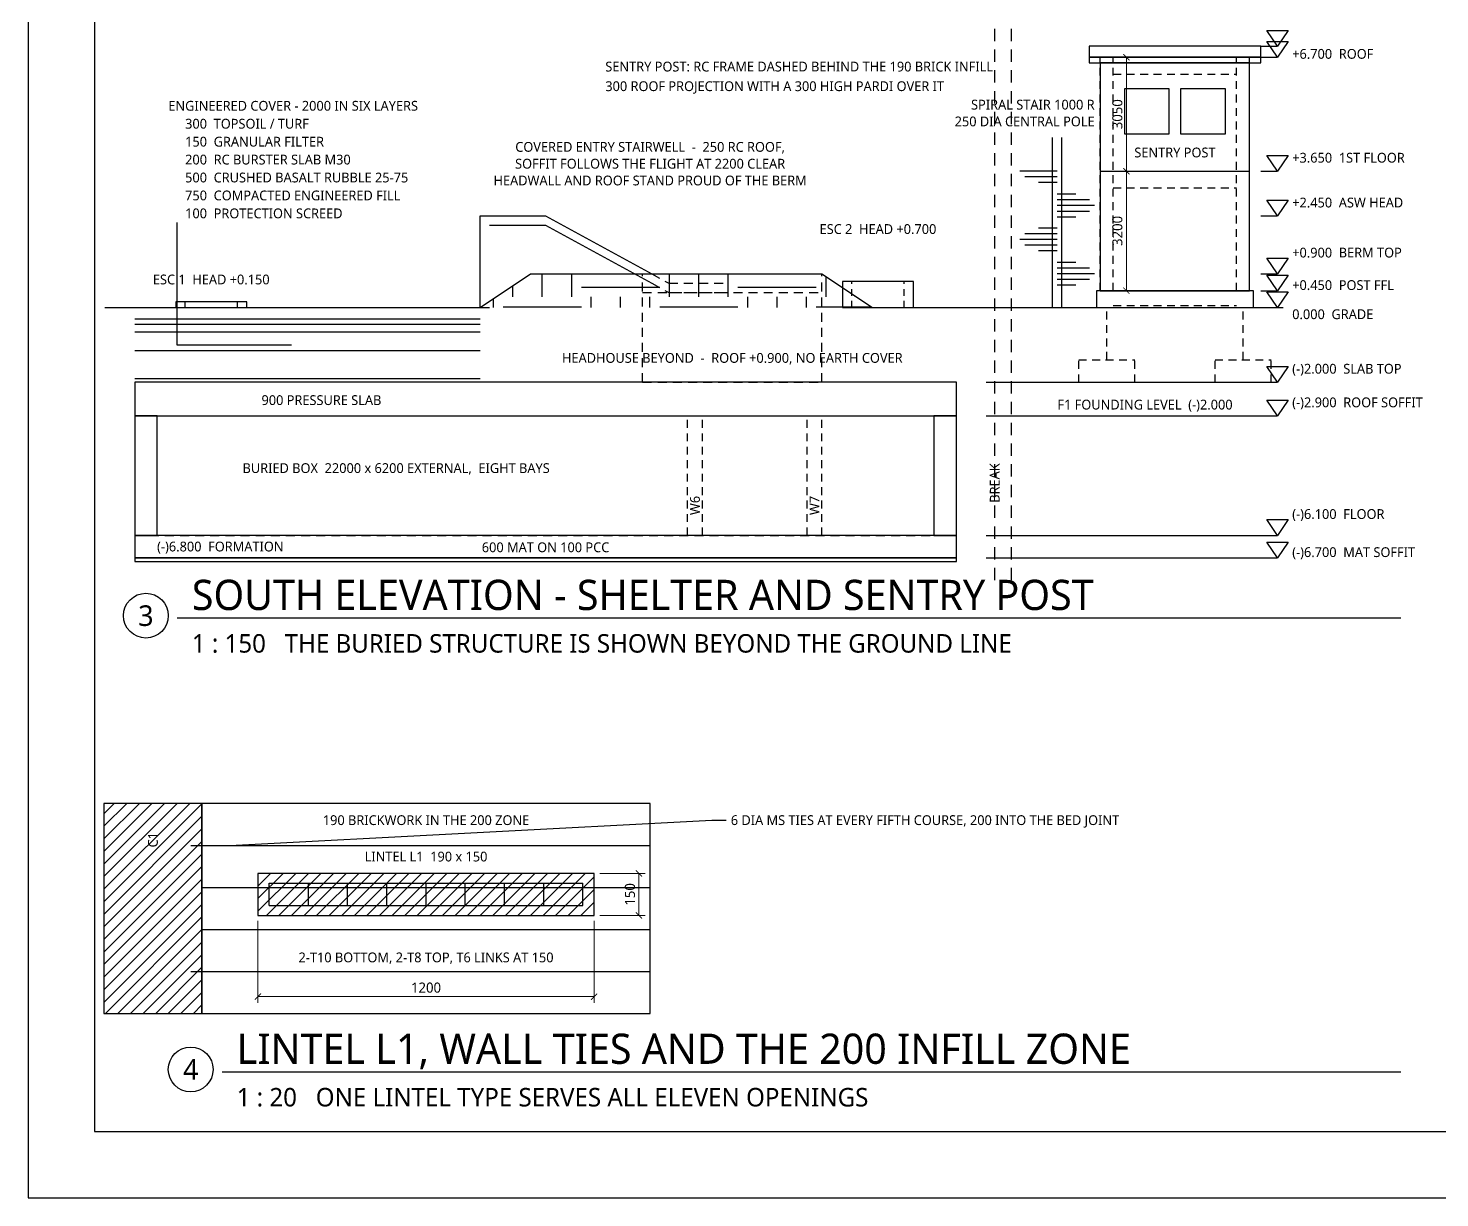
# Model space of a CAD drawing. Header units: millimetres. Extents: x 27 to 567, y 19 to 401.
# Drawn here: x 27 to 278.9, y 19.1 to 227.8 of the extents above; entities that cross this region are included whole.
import ezdxf
from ezdxf.enums import TextEntityAlignment as Align

# ---------------------------------------------------------------- set-up
doc = ezdxf.new("R2010")
doc.units = ezdxf.units.MM
for name, color, linetype in [('A-COVER', 8, 'Continuous'), ('A-EQUIP', 5, 'Continuous'), ('A-OPEN', 1, 'Continuous'), ('A-OVER', 8, 'Continuous'), ('A-WALL', 7, 'Continuous'), ('A-WALL-IN', 7, 'Continuous'), ('S-CALLOUT', 7, 'Continuous'), ('S-CENTER', 7, 'Continuous'), ('S-DIM', 7, 'Continuous'), ('S-HATCH', 8, 'Continuous'), ('S-LEVEL', 7, 'Continuous'), ('S-NOTE', 7, 'Continuous'), ('S-TEXT', 7, 'Continuous'), ('S-TITLE', 7, 'Continuous')]:
    doc.layers.add(name, color=color, linetype=linetype)
doc.styles.add('OpenSans', font='OpenSans-Regular.ttf')
doc.dimstyles.new('A2-DIM-S', dxfattribs={"dimtxt": 1.8, "dimasz": 1.1, "dimexe": 1.1, "dimexo": 1, "dimgap": 0.7, "dimtad": 1, "dimdec": 0, "dimtxsty": 'OpenSans', "dimblk": 'ARCHTICK', "dimcen": 2.5, "dimclrd": 7, "dimclre": 7, "dimclrt": 7, "dimazin": 3, "dimtfac": 1, "dimtmove": 0, "dimatfit": 3, "dimlwd": 13, "dimlwe": 13})

# ---------------------------------------------------------------- blocks, each defined once
blk = doc.blocks.new('A2-LEVEL')
at = {"layer": 'S-LEVEL'}
blk.add_lwpolyline([(0, 0), (-1.9, 2.8), (1.9, 2.8)], close=True, dxfattribs=at)
blk = doc.blocks.new('_ARCHTICK')
at = {"color": 0, "linetype": 'BYBLOCK', "const_width": 0.15}
blk.add_lwpolyline([(-0.5, -0.5), (0.5, 0.5)], dxfattribs=at)

msp = doc.modelspace()

# ---------------------------------------------------------------- hatches: boundary and pattern name
at = {"layer": 'A-COVER'}
h = msp.add_hatch(dxfattribs=at)
h.set_pattern_fill('EARTH', scale=2.2)
h.paths.add_polyline_path([(107.6667, 178), (116.6667, 178), (116.6667, 184), (107.6667, 178)])
h = msp.add_hatch(dxfattribs=at)
h.set_pattern_fill('EARTH', scale=2.2)
h.paths.add_polyline_path([(116.6667, 178), (168.6667, 178), (168.6667, 184), (116.6667, 184)])
h = msp.add_hatch(dxfattribs=at)
h.set_pattern_fill('EARTH', scale=2.2)
h.paths.add_polyline_path([(168.6667, 178), (177.6667, 178), (177.6667, 178), (168.6667, 184)])
at = {"layer": 'S-HATCH'}
h = msp.add_hatch(dxfattribs=at)
h.set_pattern_fill('ANSI31', scale=0.5)
h.paths.add_polyline_path([(40.5, 52), (58, 52), (58, 89.5), (40.5, 89.5)])
h = msp.add_hatch(dxfattribs=at)
h.set_pattern_fill('ANSI31', scale=0.5)
h.paths.add_polyline_path([(68, 69.5), (128, 69.5), (128, 77), (68, 77)])

# ---------------------------------------------------------------- linework, layer by layer
at = {"layer": 'A-COVER'}
for p, q in [((202.3333, 178), (251, 178)), ((46, 176), (107.6667, 176)), ((46, 175), (107.6667, 175)), ((46, 173.6667), (107.6667, 173.6667)), ((46, 170.3333), (107.6667, 170.3333)), ((46, 165.3333), (107.6667, 165.3333))]:
    msp.add_line(p, q, dxfattribs=at)
msp.add_lwpolyline([(40.6667, 178), (107.6667, 178), (116.6667, 184), (168.6667, 184), (177.6667, 178), (198, 178)], dxfattribs=at)
at = {"layer": 'A-EQUIP'}
for points in [[(56, 82), (68, 82)], [(70, 75.25), (126, 75.25)], [(70, 71.25), (70, 75.25)], [(77, 71.25), (77, 75.25)], [(84, 71.25), (84, 75.25)], [(91, 71.25), (91, 75.25)], [(98, 71.25), (98, 75.25)], [(105, 71.25), (105, 75.25)], [(112, 71.25), (112, 75.25)], [(119, 71.25), (119, 75.25)], [(126, 71.25), (126, 75.25)], [(70, 71.25), (126, 71.25)], [(56, 59.5), (68, 59.5)]]:
    msp.add_lwpolyline(points, dxfattribs=at)
at = {"layer": 'A-OPEN'}
for p, q in [((174, 182.2), (174, 182.6667)), ((183.3333, 182.2), (183.3333, 182.6667)), ((55, 178), (55, 179)), ((64.3333, 178), (64.3333, 179)), ((174, 180.1), (174, 181.3)), ((174, 178), (174, 179.2)), ((183.3333, 180.1), (183.3333, 181.3)), ((183.3333, 178), (183.3333, 179.2))]:
    msp.add_line(p, q, dxfattribs=at)
for points in [[(222.6667, 209), (230.6667, 209), (230.6667, 217), (222.6667, 217)], [(232.6667, 209), (240.6667, 209), (240.6667, 217), (232.6667, 217)], [(172.3333, 178), (185, 178), (185, 182.6667), (172.3333, 182.6667)], [(53.3333, 178), (66, 178), (66, 179), (53.3333, 179)], [(68, 69.5), (128, 69.5), (128, 77), (68, 77)]]:
    msp.add_lwpolyline(points, close=True, dxfattribs=at)
at = {"layer": 'A-OVER'}
for p, q in [((218.3333, 221.8), (218.3333, 222.6667)), ((220.6667, 221.8), (220.6667, 222.6667)), ((220.6667, 222.6667), (222.0667, 222.6667)), ((223.0667, 222.6667), (224.4667, 222.6667)), ((225.4667, 222.6667), (226.8667, 222.6667)), ((227.8667, 222.6667), (229.2667, 222.6667)), ((230.2667, 222.6667), (231.6667, 222.6667)), ((232.6667, 222.6667), (234.0667, 222.6667)), ((235.0667, 222.6667), (236.4667, 222.6667)), ((237.4667, 222.6667), (238.8667, 222.6667)), ((239.8667, 222.6667), (241.2667, 222.6667)), ((242.2667, 222.6667), (242.6667, 222.6667)), ((242.6667, 221.8), (242.6667, 222.6667)), ((245, 221.8), (245, 222.6667)), ((218.3333, 219.4), (218.3333, 220.8)), ((220.6667, 219.4), (220.6667, 220.8)), ((220.6667, 219.6667), (222.0667, 219.6667)), ((223.0667, 219.6667), (224.4667, 219.6667)), ((225.4667, 219.6667), (226.8667, 219.6667)), ((227.8667, 219.6667), (229.2667, 219.6667)), ((230.2667, 219.6667), (231.6667, 219.6667)), ((232.6667, 219.6667), (234.0667, 219.6667)), ((235.0667, 219.6667), (236.4667, 219.6667)), ((237.4667, 219.6667), (238.8667, 219.6667)), ((239.8667, 219.6667), (241.2667, 219.6667)), ((242.2667, 219.6667), (242.6667, 219.6667)), ((242.6667, 219.4), (242.6667, 220.8)), ((245, 219.4), (245, 220.8)), ((218.3333, 217), (218.3333, 218.4)), ((220.6667, 217), (220.6667, 218.4)), ((242.6667, 217), (242.6667, 218.4)), ((245, 217), (245, 218.4)), ((218.3333, 214.6), (218.3333, 216)), ((220.6667, 214.6), (220.6667, 216)), ((242.6667, 214.6), (242.6667, 216)), ((245, 214.6), (245, 216)), ((218.3333, 212.2), (218.3333, 213.6)), ((220.6667, 212.2), (220.6667, 213.6)), ((242.6667, 212.2), (242.6667, 213.6)), ((245, 212.2), (245, 213.6)), ((218.3333, 209.8), (218.3333, 211.2)), ((220.6667, 209.8), (220.6667, 211.2)), ((242.6667, 209.8), (242.6667, 211.2)), ((245, 209.8), (245, 211.2)), ((218.3333, 207.4), (218.3333, 208.8)), ((220.6667, 207.4), (220.6667, 208.8)), ((242.6667, 207.4), (242.6667, 208.8)), ((245, 207.4), (245, 208.8)), ((218.3333, 205), (218.3333, 206.4)), ((220.6667, 205), (220.6667, 206.4)), ((242.6667, 205), (242.6667, 206.4)), ((245, 205), (245, 206.4)), ((218.3333, 202.6), (218.3333, 204)), ((218.3333, 200.2), (218.3333, 201.6)), ((220.6667, 202.6), (220.6667, 204)), ((220.6667, 202.3333), (222.0667, 202.3333)), ((220.6667, 200.2), (220.6667, 201.6)), ((223.0667, 202.3333), (224.4667, 202.3333)), ((225.4667, 202.3333), (226.8667, 202.3333)), ((227.8667, 202.3333), (229.2667, 202.3333)), ((230.2667, 202.3333), (231.6667, 202.3333)), ((232.6667, 202.3333), (234.0667, 202.3333)), ((235.0667, 202.3333), (236.4667, 202.3333)), ((237.4667, 202.3333), (238.8667, 202.3333)), ((239.8667, 202.3333), (241.2667, 202.3333)), ((242.2667, 202.3333), (242.6667, 202.3333)), ((242.6667, 202.6), (242.6667, 204)), ((242.6667, 200.2), (242.6667, 201.6)), ((245, 202.6), (245, 204)), ((245, 200.2), (245, 201.6)), ((218.3333, 197.8), (218.3333, 199.2)), ((220.6667, 199.3333), (222.0667, 199.3333)), ((220.6667, 197.8), (220.6667, 199.2)), ((223.0667, 199.3333), (224.4667, 199.3333)), ((225.4667, 199.3333), (226.8667, 199.3333)), ((227.8667, 199.3333), (229.2667, 199.3333)), ((230.2667, 199.3333), (231.6667, 199.3333)), ((232.6667, 199.3333), (234.0667, 199.3333)), ((235.0667, 199.3333), (236.4667, 199.3333)), ((237.4667, 199.3333), (238.8667, 199.3333)), ((239.8667, 199.3333), (241.2667, 199.3333)), ((242.2667, 199.3333), (242.6667, 199.3333)), ((242.6667, 197.8), (242.6667, 199.2)), ((245, 197.8), (245, 199.2)), ((218.3333, 195.4), (218.3333, 196.8)), ((220.6667, 195.4), (220.6667, 196.8)), ((242.6667, 195.4), (242.6667, 196.8)), ((245, 195.4), (245, 196.8)), ((218.3333, 193), (218.3333, 194.4)), ((220.6667, 193), (220.6667, 194.4)), ((242.6667, 193), (242.6667, 194.4)), ((245, 193), (245, 194.4)), ((218.3333, 190.6), (218.3333, 192)), ((220.6667, 190.6), (220.6667, 192)), ((242.6667, 190.6), (242.6667, 192)), ((245, 190.6), (245, 192)), ((218.3333, 188.2), (218.3333, 189.6)), ((220.6667, 188.2), (220.6667, 189.6)), ((242.6667, 188.2), (242.6667, 189.6)), ((245, 188.2), (245, 189.6)), ((218.3333, 185.8), (218.3333, 187.2)), ((220.6667, 185.8), (220.6667, 187.2)), ((242.6667, 185.8), (242.6667, 187.2)), ((245, 185.8), (245, 187.2)), ((136.6667, 184), (138.2667, 184)), ((136.6667, 183.5667), (136.6667, 184)), ((138.2778, 184), (139.6824, 183.2338)), ((139.3667, 184), (140.9667, 184)), ((142.0667, 184), (143.6667, 184)), ((144.7667, 184), (146.3667, 184)), ((147.4667, 184), (149.0667, 184)), ((150.1667, 184), (151.7667, 184)), ((152.8667, 184), (154.4667, 184)), ((155.5667, 184), (157.1667, 184)), ((158.2667, 184), (159.8667, 184)), ((160.9667, 184), (162.5667, 184)), ((163.6667, 184), (165.2667, 184)), ((166.3667, 184), (167.9667, 184)), ((168.6667, 183.5667), (168.6667, 184)), ((218.3333, 183.4), (218.3333, 184.8)), ((220.6667, 183.4), (220.6667, 184.8)), ((242.6667, 183.4), (242.6667, 184.8)), ((245, 183.4), (245, 184.8)), ((136.6667, 180.8667), (136.6667, 182.4667)), ((138.2778, 182.3333), (139.6824, 181.5672)), ((140.6481, 182.7071), (141.3333, 182.3333)), ((141.3333, 182.3333), (142.9333, 182.3333)), ((144.0333, 182.3333), (145.6333, 182.3333)), ((146.7333, 182.3333), (148.3333, 182.3333)), ((149.4333, 182.3333), (151.0333, 182.3333)), ((168.6667, 180.8667), (168.6667, 182.4667)), ((218.3333, 181), (218.3333, 182.4)), ((220.6667, 181), (220.6667, 182.4)), ((242.6667, 181), (242.6667, 182.4)), ((245, 181), (245, 182.4)), ((136.6667, 180.6667), (138.2667, 180.6667)), ((136.6667, 178.1667), (136.6667, 179.7667)), ((139.3667, 180.6667), (140.9667, 180.6667)), ((140.6481, 181.0404), (141.3333, 180.6667)), ((141.3333, 180.6667), (142.9333, 180.6667)), ((142.0667, 180.6667), (143.6667, 180.6667)), ((144.0333, 180.6667), (145.6333, 180.6667)), ((144.7667, 180.6667), (146.3667, 180.6667)), ((146.7333, 180.6667), (148.3333, 180.6667)), ((147.4667, 180.6667), (149.0667, 180.6667)), ((149.4333, 180.6667), (151.0333, 180.6667)), ((150.1667, 180.6667), (151.7667, 180.6667)), ((152.8667, 180.6667), (154.4667, 180.6667)), ((155.5667, 180.6667), (157.1667, 180.6667)), ((158.2667, 180.6667), (159.8667, 180.6667)), ((160.9667, 180.6667), (162.5667, 180.6667)), ((163.6667, 180.6667), (165.2667, 180.6667)), ((166.3667, 180.6667), (167.9667, 180.6667)), ((168.6667, 178.1667), (168.6667, 179.7667)), ((220.6667, 181), (222.0667, 181)), ((223.0667, 181), (224.4667, 181)), ((225.4667, 181), (226.8667, 181)), ((227.8667, 181), (229.2667, 181)), ((230.2667, 181), (231.6667, 181)), ((232.6667, 181), (234.0667, 181)), ((235.0667, 181), (236.4667, 181)), ((237.4667, 181), (238.8667, 181)), ((239.8667, 181), (241.2667, 181)), ((242.2667, 181), (242.6667, 181)), ((136.6667, 175.4667), (136.6667, 177.0667)), ((168.6667, 175.4667), (168.6667, 177.0667)), ((219.5, 175.8667), (219.5, 177.2667)), ((220.6667, 178.3333), (222.0667, 178.3333)), ((223.0667, 178.3333), (224.4667, 178.3333)), ((225.4667, 178.3333), (226.8667, 178.3333)), ((227.8667, 178.3333), (229.2667, 178.3333)), ((230.2667, 178.3333), (231.6667, 178.3333)), ((232.6667, 178.3333), (234.0667, 178.3333)), ((235.0667, 178.3333), (236.4667, 178.3333)), ((237.4667, 178.3333), (238.8667, 178.3333)), ((239.8667, 178.3333), (241.2667, 178.3333)), ((242.2667, 178.3333), (242.6667, 178.3333)), ((243.8333, 175.8667), (243.8333, 177.2667)), ((136.6667, 172.7667), (136.6667, 174.3667)), ((168.6667, 172.7667), (168.6667, 174.3667)), ((219.5, 173.4667), (219.5, 174.8667)), ((243.8333, 173.4667), (243.8333, 174.8667)), ((136.6667, 170.0667), (136.6667, 171.6667)), ((168.6667, 170.0667), (168.6667, 171.6667)), ((219.5, 171.0667), (219.5, 172.4667)), ((243.8333, 171.0667), (243.8333, 172.4667)), ((136.6667, 167.3667), (136.6667, 168.9667)), ((168.6667, 167.3667), (168.6667, 168.9667)), ((219.5, 168.6667), (219.5, 170.0667)), ((243.8333, 168.6667), (243.8333, 170.0667)), ((214.5, 168.6667), (215.9, 168.6667)), ((214.5, 167.0667), (214.5, 168.4667)), ((216.9, 168.6667), (218.3, 168.6667)), ((219.3, 168.6667), (220.7, 168.6667)), ((221.7, 168.6667), (223.1, 168.6667)), ((224.1, 168.6667), (224.5, 168.6667)), ((224.5, 167.0667), (224.5, 168.4667)), ((238.8333, 168.6667), (240.2333, 168.6667)), ((238.8333, 167.0667), (238.8333, 168.4667)), ((241.2333, 168.6667), (242.6333, 168.6667)), ((243.6333, 168.6667), (245.0333, 168.6667)), ((246.0333, 168.6667), (247.4333, 168.6667)), ((248.4333, 168.6667), (248.8333, 168.6667)), ((248.8333, 167.0667), (248.8333, 168.4667)), ((136.6667, 164.6667), (136.6667, 166.2667)), ((136.6667, 164.6667), (138.2667, 164.6667)), ((139.3667, 164.6667), (140.9667, 164.6667)), ((142.0667, 164.6667), (143.6667, 164.6667)), ((144.7667, 164.6667), (146.3667, 164.6667)), ((147.4667, 164.6667), (149.0667, 164.6667)), ((150.1667, 164.6667), (151.7667, 164.6667)), ((152.8667, 164.6667), (154.4667, 164.6667)), ((155.5667, 164.6667), (157.1667, 164.6667)), ((158.2667, 164.6667), (159.8667, 164.6667)), ((160.9667, 164.6667), (162.5667, 164.6667)), ((163.6667, 164.6667), (165.2667, 164.6667)), ((166.3667, 164.6667), (167.9667, 164.6667)), ((168.6667, 164.6667), (168.6667, 166.2667)), ((214.5, 164.6667), (214.5, 166.0667)), ((214.5, 164.6667), (215.9, 164.6667)), ((216.9, 164.6667), (218.3, 164.6667)), ((219.3, 164.6667), (220.7, 164.6667)), ((221.7, 164.6667), (223.1, 164.6667)), ((224.1, 164.6667), (224.5, 164.6667)), ((224.5, 164.6667), (224.5, 166.0667)), ((238.8333, 164.6667), (238.8333, 166.0667)), ((238.8333, 164.6667), (240.2333, 164.6667)), ((241.2333, 164.6667), (242.6333, 164.6667)), ((243.6333, 164.6667), (245.0333, 164.6667)), ((246.0333, 164.6667), (247.4333, 164.6667)), ((248.4333, 164.6667), (248.8333, 164.6667)), ((248.8333, 164.6667), (248.8333, 166.0667)), ((144.6667, 156.5333), (144.6667, 157.9333)), ((147.3333, 156.5333), (147.3333, 157.9333)), ((166, 156.5333), (166, 157.9333)), ((168.6667, 156.5333), (168.6667, 157.9333)), ((144.6667, 154.1333), (144.6667, 155.5333)), ((147.3333, 154.1333), (147.3333, 155.5333)), ((166, 154.1333), (166, 155.5333)), ((168.6667, 154.1333), (168.6667, 155.5333)), ((144.6667, 151.7333), (144.6667, 153.1333)), ((147.3333, 151.7333), (147.3333, 153.1333)), ((166, 151.7333), (166, 153.1333)), ((168.6667, 151.7333), (168.6667, 153.1333)), ((144.6667, 149.3333), (144.6667, 150.7333)), ((147.3333, 149.3333), (147.3333, 150.7333)), ((166, 149.3333), (166, 150.7333)), ((168.6667, 149.3333), (168.6667, 150.7333)), ((144.6667, 146.9333), (144.6667, 148.3333)), ((147.3333, 146.9333), (147.3333, 148.3333)), ((166, 146.9333), (166, 148.3333)), ((168.6667, 146.9333), (168.6667, 148.3333)), ((144.6667, 144.5333), (144.6667, 145.9333)), ((147.3333, 144.5333), (147.3333, 145.9333)), ((166, 144.5333), (166, 145.9333)), ((168.6667, 144.5333), (168.6667, 145.9333)), ((144.6667, 142.1333), (144.6667, 143.5333)), ((144.6667, 139.7333), (144.6667, 141.1333)), ((147.3333, 142.1333), (147.3333, 143.5333)), ((147.3333, 139.7333), (147.3333, 141.1333)), ((166, 142.1333), (166, 143.5333)), ((166, 139.7333), (166, 141.1333)), ((168.6667, 142.1333), (168.6667, 143.5333)), ((168.6667, 139.7333), (168.6667, 141.1333)), ((144.6667, 137.3333), (144.6667, 138.7333)), ((147.3333, 137.3333), (147.3333, 138.7333)), ((166, 137.3333), (166, 138.7333)), ((168.6667, 137.3333), (168.6667, 138.7333)), ((46, 137.3333), (47.6, 137.3333)), ((48.7, 137.3333), (50.3, 137.3333)), ((51.4, 137.3333), (53, 137.3333)), ((54.1, 137.3333), (55.7, 137.3333)), ((56.8, 137.3333), (58.4, 137.3333)), ((59.5, 137.3333), (61.1, 137.3333)), ((62.2, 137.3333), (63.8, 137.3333)), ((64.9, 137.3333), (66.5, 137.3333)), ((67.6, 137.3333), (69.2, 137.3333)), ((70.3, 137.3333), (71.9, 137.3333)), ((73, 137.3333), (74.6, 137.3333)), ((75.7, 137.3333), (77.3, 137.3333)), ((78.4, 137.3333), (80, 137.3333)), ((81.1, 137.3333), (82.7, 137.3333)), ((83.8, 137.3333), (85.4, 137.3333)), ((86.5, 137.3333), (88.1, 137.3333)), ((89.2, 137.3333), (90.8, 137.3333)), ((91.9, 137.3333), (93.5, 137.3333)), ((94.6, 137.3333), (96.2, 137.3333)), ((97.3, 137.3333), (98.9, 137.3333)), ((100, 137.3333), (101.6, 137.3333)), ((102.7, 137.3333), (104.3, 137.3333)), ((105.4, 137.3333), (107, 137.3333)), ((108.1, 137.3333), (109.7, 137.3333)), ((110.8, 137.3333), (112.4, 137.3333)), ((113.5, 137.3333), (115.1, 137.3333)), ((116.2, 137.3333), (117.8, 137.3333)), ((118.9, 137.3333), (120.5, 137.3333)), ((121.6, 137.3333), (123.2, 137.3333)), ((124.3, 137.3333), (125.9, 137.3333)), ((127, 137.3333), (128.6, 137.3333)), ((129.7, 137.3333), (131.3, 137.3333)), ((132.4, 137.3333), (134, 137.3333)), ((135.1, 137.3333), (136.7, 137.3333)), ((137.8, 137.3333), (139.4, 137.3333)), ((140.5, 137.3333), (142.1, 137.3333)), ((143.2, 137.3333), (144.8, 137.3333)), ((145.9, 137.3333), (147.5, 137.3333)), ((148.6, 137.3333), (150.2, 137.3333)), ((151.3, 137.3333), (152.9, 137.3333)), ((154, 137.3333), (155.6, 137.3333)), ((156.7, 137.3333), (158.3, 137.3333)), ((159.4, 137.3333), (161, 137.3333)), ((162.1, 137.3333), (163.7, 137.3333)), ((164.8, 137.3333), (166.4, 137.3333)), ((167.5, 137.3333), (169.1, 137.3333)), ((170.2, 137.3333), (171.8, 137.3333)), ((172.9, 137.3333), (174.5, 137.3333)), ((175.6, 137.3333), (177.2, 137.3333)), ((178.3, 137.3333), (179.9, 137.3333)), ((181, 137.3333), (182.6, 137.3333)), ((183.7, 137.3333), (185.3, 137.3333)), ((186.4, 137.3333), (188, 137.3333)), ((189.1, 137.3333), (190.7, 137.3333)), ((191.8, 137.3333), (192.6667, 137.3333))]:
    msp.add_line(p, q, dxfattribs=at)
for points in [[(46, 158.6667), (192.6667, 158.6667), (192.6667, 164.6667), (46, 164.6667)], [(46, 137.3333), (50, 137.3333), (50, 158.6667), (46, 158.6667)], [(188.6667, 137.3333), (192.6667, 137.3333), (192.6667, 158.6667), (188.6667, 158.6667)], [(46, 133.3333), (192.6667, 133.3333), (192.6667, 137.3333), (46, 137.3333)], [(46, 132.6667), (192.6667, 132.6667), (192.6667, 133.3333), (46, 133.3333)]]:
    msp.add_lwpolyline(points, close=True, dxfattribs=at)
at = {"layer": 'A-WALL'}
for p, q in [((218.3333, 202.3333), (245, 202.3333)), ((107.6667, 178), (109.3333, 178))]:
    msp.add_line(p, q, dxfattribs=at)
for points in [[(216.3333, 222.6667), (247, 222.6667), (247, 224.6667), (216.3333, 224.6667)], [(216.3333, 221.6667), (247, 221.6667), (247, 222.6667), (216.3333, 222.6667)], [(218.3333, 181), (245, 181), (245, 221.6667), (218.3333, 221.6667)], [(217.6667, 178), (245.6667, 178), (245.6667, 181), (217.6667, 181)], [(40.5, 52), (58, 52), (58, 89.5), (40.5, 89.5)]]:
    msp.add_lwpolyline(points, close=True, dxfattribs=at)
for points in [[(107.6667, 178), (107.6667, 194.3333), (119.3333, 194.3333), (138.2778, 184)], [(109.3333, 192.6667), (119.3333, 192.6667), (138.2778, 182.3333)]]:
    msp.add_lwpolyline(points, dxfattribs=at)
at = {"layer": 'A-WALL-IN'}
for p, q in [((209.8333, 178), (209.8333, 208.3333)), ((211.5, 178), (211.5, 208.3333)), ((210.6667, 202.3333), (204, 202.3333)), ((210.6667, 201.3175), (204.8932, 201.3175)), ((210.6667, 200.3016), (207.3333, 200.3016)), ((210.6667, 198.2698), (214, 198.2698)), ((210.6667, 197.254), (216.4402, 197.254)), ((210.6667, 196.2381), (217.3333, 196.2381)), ((210.6667, 195.2222), (216.4402, 195.2222)), ((210.6667, 194.2064), (214, 194.2064)), ((210.6667, 192.1746), (207.3333, 192.1746)), ((210.6667, 190.1429), (204, 190.1429)), ((210.6667, 191.1587), (204.8932, 191.1587)), ((210.6667, 189.127), (204.8932, 189.127)), ((210.6667, 188.1111), (207.3333, 188.1111)), ((210.6667, 186.0794), (214, 186.0794)), ((210.6667, 185.0635), (216.4402, 185.0635)), ((210.6667, 184.0476), (217.3333, 184.0476)), ((210.6667, 183.0317), (216.4402, 183.0317)), ((210.6667, 182.0159), (214, 182.0159)), ((58, 82), (138, 82)), ((58, 74.5), (138, 74.5)), ((58, 67), (138, 67)), ((58, 59.5), (138, 59.5))]:
    msp.add_line(p, q, dxfattribs=at)
msp.add_lwpolyline([(58, 52), (138, 52), (138, 89.5), (58, 89.5)], close=True, dxfattribs=at)
at = {"layer": 'S-CALLOUT'}
for p, q in [((63, 82), (149, 86.5)), ((149, 86.5), (151.6, 86.5))]:
    msp.add_line(p, q, dxfattribs=at)
at = {"layer": 'S-CENTER'}
for p, q in [((199.5, 225.5333), (199.5, 227.7333)), ((202.5, 225.5333), (202.5, 227.7333)), ((199.5, 221.8333), (199.5, 224.0333)), ((202.5, 221.8333), (202.5, 224.0333)), ((199.5, 218.1333), (199.5, 220.3333)), ((202.5, 218.1333), (202.5, 220.3333)), ((199.5, 214.4333), (199.5, 216.6333)), ((202.5, 214.4333), (202.5, 216.6333)), ((199.5, 210.7333), (199.5, 212.9333)), ((202.5, 210.7333), (202.5, 212.9333)), ((199.5, 207.0333), (199.5, 209.2333)), ((202.5, 207.0333), (202.5, 209.2333)), ((199.5, 203.3333), (199.5, 205.5333)), ((202.5, 203.3333), (202.5, 205.5333)), ((199.5, 199.6333), (199.5, 201.8333)), ((202.5, 199.6333), (202.5, 201.8333)), ((199.5, 195.9333), (199.5, 198.1333)), ((202.5, 195.9333), (202.5, 198.1333)), ((199.5, 192.2333), (199.5, 194.4333)), ((202.5, 192.2333), (202.5, 194.4333)), ((199.5, 188.5333), (199.5, 190.7333)), ((202.5, 188.5333), (202.5, 190.7333)), ((199.5, 184.8333), (199.5, 187.0333)), ((202.5, 184.8333), (202.5, 187.0333)), ((199.5, 181.1333), (199.5, 183.3333)), ((202.5, 181.1333), (202.5, 183.3333)), ((199.5, 177.4333), (199.5, 179.6333)), ((202.5, 177.4333), (202.5, 179.6333)), ((199.5, 173.7333), (199.5, 175.9333)), ((202.5, 173.7333), (202.5, 175.9333)), ((199.5, 170.0333), (199.5, 172.2333)), ((202.5, 170.0333), (202.5, 172.2333)), ((199.5, 166.3333), (199.5, 168.5333)), ((202.5, 166.3333), (202.5, 168.5333)), ((199.5, 162.6333), (199.5, 164.8333)), ((202.5, 162.6333), (202.5, 164.8333)), ((199.5, 158.9333), (199.5, 161.1333)), ((202.5, 158.9333), (202.5, 161.1333)), ((199.5, 155.2333), (199.5, 157.4333)), ((202.5, 155.2333), (202.5, 157.4333)), ((199.5, 151.5333), (199.5, 153.7333)), ((202.5, 151.5333), (202.5, 153.7333)), ((199.5, 147.8333), (199.5, 150.0333)), ((202.5, 147.8333), (202.5, 150.0333)), ((199.5, 144.1333), (199.5, 146.3333)), ((202.5, 144.1333), (202.5, 146.3333)), ((199.5, 140.4333), (199.5, 142.6333)), ((202.5, 140.4333), (202.5, 142.6333)), ((199.5, 136.7333), (199.5, 138.9333)), ((202.5, 136.7333), (202.5, 138.9333)), ((199.5, 133.0333), (199.5, 135.2333)), ((202.5, 133.0333), (202.5, 135.2333)), ((199.5, 129.3333), (199.5, 131.5333)), ((202.5, 129.3333), (202.5, 131.5333))]:
    msp.add_line(p, q, dxfattribs=at)
at = {"layer": 'S-LEVEL'}
for p, q in [((247, 224.6667), (250, 224.6667)), ((247, 222.6667), (250, 222.6667)), ((247, 202.3333), (250, 202.3333)), ((247, 194.3333), (250, 194.3333)), ((247, 184), (250, 184)), ((247, 181), (250, 181)), ((198, 178), (250, 178)), ((198, 164.6667), (250, 164.6667)), ((198, 158.6667), (250, 158.6667)), ((198, 137.3333), (250, 137.3333)), ((198, 133.3333), (250, 133.3333))]:
    msp.add_line(p, q, dxfattribs=at)
at = {"layer": 'S-NOTE'}
msp.add_lwpolyline([(53.5, 193.2), (53.5, 171.3333), (74, 171.3333)], dxfattribs=at)
at = {"layer": 'S-TITLE'}
for p, q in [((53.6, 122.6), (272, 122.6)), ((61.6, 41.6), (272, 41.6))]:
    msp.add_line(p, q, dxfattribs=at)
for points in [[(27, 19.1), (567, 19.1), (567, 400.9), (27, 400.9)], [(38.8, 30.9), (555.2, 30.9), (555.2, 389.1), (38.8, 389.1)]]:
    msp.add_lwpolyline(points, close=True, dxfattribs=at)
for centre in [(48, 123), (56, 42)]:
    msp.add_circle(centre, 4, dxfattribs=at)

# ---------------------------------------------------------------- block references
at = {"layer": 'S-LEVEL'}
for p in [(250, 224.6667), (250, 222.6667), (250, 202.3333), (250, 194.3333), (250, 184), (250, 181), (250, 178), (250, 164.6667), (250, 158.6667), (250, 137.3333), (250, 133.3333)]:
    msp.add_blockref('A2-LEVEL', p, dxfattribs=at)

# ---------------------------------------------------------------- texts
at = {"layer": 'S-LEVEL', "style": 'OpenSans'}
for s, p in [('+6.700  ROOF', (252.6, 223.2667)), ('+3.650  1ST FLOOR', (252.6, 204.7333)), ('+2.450  ASW HEAD', (252.6, 196.7333)), ('+0.900  BERM TOP', (252.6, 187.8)), ('+0.450  POST FFL', (252.6, 182)), ('0.000  GRADE', (252.6, 176.8)), ('(-)2.000  SLAB TOP', (252.6, 167.0667)), ('(-)2.900  ROOF SOFFIT', (252.6, 161.0667)), ('(-)6.100  FLOOR', (252.6, 141.1333)), ('(-)6.700  MAT SOFFIT', (252.6, 134.3333))]:
    msp.add_text(s, height=1.75, dxfattribs=at).set_placement(p, align=Align.MIDDLE_LEFT)
at = {"layer": 'S-TEXT', "style": 'OpenSans'}
for s, p in [('SENTRY POST: RC FRAME DASHED BEHIND THE 190 BRICK INFILL', (130, 221)), ('300 ROOF PROJECTION WITH A 300 HIGH PARDI OVER IT', (130, 217.5)), ('ENGINEERED COVER - 2000 IN SIX LAYERS', (52, 214)), ('300  TOPSOIL / TURF', (55, 210.8)), ('150  GRANULAR FILTER', (55, 207.6)), ('200  RC BURSTER SLAB M30', (55, 204.4)), ('500  CRUSHED BASALT RUBBLE 25-75', (55, 201.2)), ('750  COMPACTED ENGINEERED FILL', (55, 198)), ('100  PROTECTION SCREED', (55, 194.8)), ('(-)6.800  FORMATION', (50, 135.3333)), ('6 DIA MS TIES AT EVERY FIFTH COURSE, 200 INTO THE BED JOINT', (152.4, 86.5))]:
    msp.add_text(s, height=1.75, dxfattribs=at).set_placement(p, align=Align.MIDDLE_LEFT)
for s, p in [('SPIRAL STAIR 1000 R', (217.3333, 213.3333)), ('250 DIA CENTRAL POLE', (217.3333, 210.3333))]:
    msp.add_text(s, height=1.75, dxfattribs=at).set_placement(p, align=Align.RIGHT)
for s, p in [('COVERED ENTRY STAIRWELL  -  250 RC ROOF,', (138, 206.6667)), ('SOFFIT FOLLOWS THE FLIGHT AT 2200 CLEAR', (138, 203.6667)), ('SENTRY POST', (231.6667, 205.6667)), ('HEADWALL AND ROOF STAND PROUD OF THE BERM', (138, 200.6667)), ('ESC 2  HEAD +0.700', (178.6667, 192)), ('ESC 1  HEAD +0.150', (59.6667, 183)), ('HEADHOUSE BEYOND  -  ROOF +0.900, NO EARTH COVER', (152.6667, 169)), ('900 PRESSURE SLAB', (79.3333, 161.4667)), ('F1 FOUNDING LEVEL  (-)2.000', (226.3333, 160.6667)), ('BURIED BOX  22000 x 6200 EXTERNAL,  EIGHT BAYS', (92.6667, 149.3333)), ('600 MAT ON 100 PCC', (119.3333, 135.2)), ('190 BRICKWORK IN THE 200 ZONE', (98, 86.5)), ('LINTEL L1  190 x 150', (98, 80)), ('2-T10 BOTTOM, 2-T8 TOP, T6 LINKS AT 150', (98, 62))]:
    msp.add_text(s, height=1.75, dxfattribs=at).set_placement(p, align=Align.MIDDLE_CENTER)
for s, p in [('BREAK', (199.5, 146.6667)), ('W6', (146, 142.6667)), ('W7', (167.3333, 142.6667)), ('C1', (49.25, 83))]:
    msp.add_text(s, height=1.75, rotation=90, dxfattribs=at).set_placement(p, align=Align.MIDDLE_CENTER)
for s, p in [('1 : 150   THE BURIED STRUCTURE IS SHOWN BEYOND THE GROUND LINE', (56.2, 116.4)), ('1 : 20   ONE LINTEL TYPE SERVES ALL ELEVEN OPENINGS', (64.2, 35.4))]:
    msp.add_text(s, height=3.3, dxfattribs=at).set_placement(p)
at = {"layer": 'S-TITLE', "style": 'OpenSans'}
for s, p in [('SOUTH ELEVATION - SHELTER AND SENTRY POST', (56.2, 124)), ('LINTEL L1, WALL TIES AND THE 200 INFILL ZONE', (64.2, 43))]:
    msp.add_text(s, height=5.4, dxfattribs=at).set_placement(p)
for s, p in [('3', (48, 123)), ('4', (56, 42))]:
    msp.add_text(s, height=3.672, dxfattribs=at).set_placement(p, align=Align.MIDDLE_CENTER)

# ---------------------------------------------------------------- dimensions: what is measured, and where the dimension line sits
at = {"layer": 'S-DIM'}
for base, p1, p2, override in [((223, 202.3333), (218.3333, 202.3333), (218.3333, 222.6667), {"dimlfac": 150}), ((223, 181), (218.3333, 181), (218.3333, 202.3333), {"dimlfac": 150}), ((136, 69.5), (128, 69.5), (128, 77), {"dimlfac": 20})]:
    msp.add_linear_dim(base=base, p1=p1, p2=p2, angle=90, dimstyle='A2-DIM-S', override=override, dxfattribs=at).render()
msp.add_linear_dim(base=(68, 55), p1=(68, 69.5), p2=(128, 69.5), dimstyle='A2-DIM-S', override={"dimlfac": 20}, dxfattribs=at).render()

doc.saveas('drawing.dxf')
